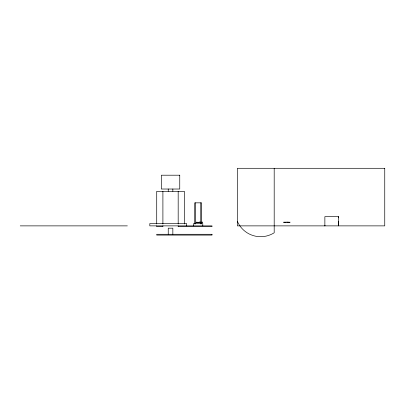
<?xml version="1.0" encoding="UTF-8"?>
<svg xmlns="http://www.w3.org/2000/svg" width="405" height="405" viewBox="0 0 405 405"><rect width="100%" height="100%" fill="white"/><g stroke="black" fill="none" stroke-linecap="round" stroke-linejoin="round"><path stroke-width="0.61" d="M324.866 225.296L324.866 225.874L324.866 216.66L338.681 216.66L338.681 225.874M338.681 224.714L338.681 221.267M338.681 217.819L338.681 216.66M196.116 222.158L198.571 222.335M201.366 222.335L198.987 222.158L201.406 222.158M283.642 222.158L286.097 222.158M288.932 222.158L286.512 222.158L288.897 222.335M196.116 222.335L198.531 222.335M283.642 222.335L286.057 222.335M289.124 222.335L290.112 222.158L289.205 222.335M20.25 225.874L127.352 225.874M274.19 168.293L274.19 232.784A25.307 25.307 0 0 1 237.34 221.267M202.789 225.874L202.789 223.57L193.575 223.57L193.575 225.874M201.634 224.006L201.634 202.839L194.724 202.839L194.724 224.006M200.758 202.839L200.758 224.006M195.605 202.839L195.605 224.006M186.665 225.874L186.665 223.57L149.81 223.57L149.81 225.874L212.002 225.874L212.002 226.678L178.18 226.678L178.18 225.874M184.361 223.99L184.361 191.322L156.72 191.322L156.72 223.99M178.18 191.322L178.18 223.99M172.844 189.024L172.844 191.322M172.844 234.282L172.844 228.177L168.242 228.177L168.237 234.282M168.237 189.024L168.237 191.322M162.901 191.322L162.901 223.99M162.901 225.874L162.901 226.678L156.72 226.678L156.72 225.874M384.75 168.293L237.34 168.293L237.34 225.874L384.75 225.874L384.75 168.293M179.754 175.203L161.327 175.203L161.327 189.024L179.754 189.024L179.754 175.203M202.581 222.158L201.599 222.335L202.581 222.158M212.002 234.282L156.72 234.282L156.72 235.087L212.002 235.087L212.002 234.282"/></g></svg>
